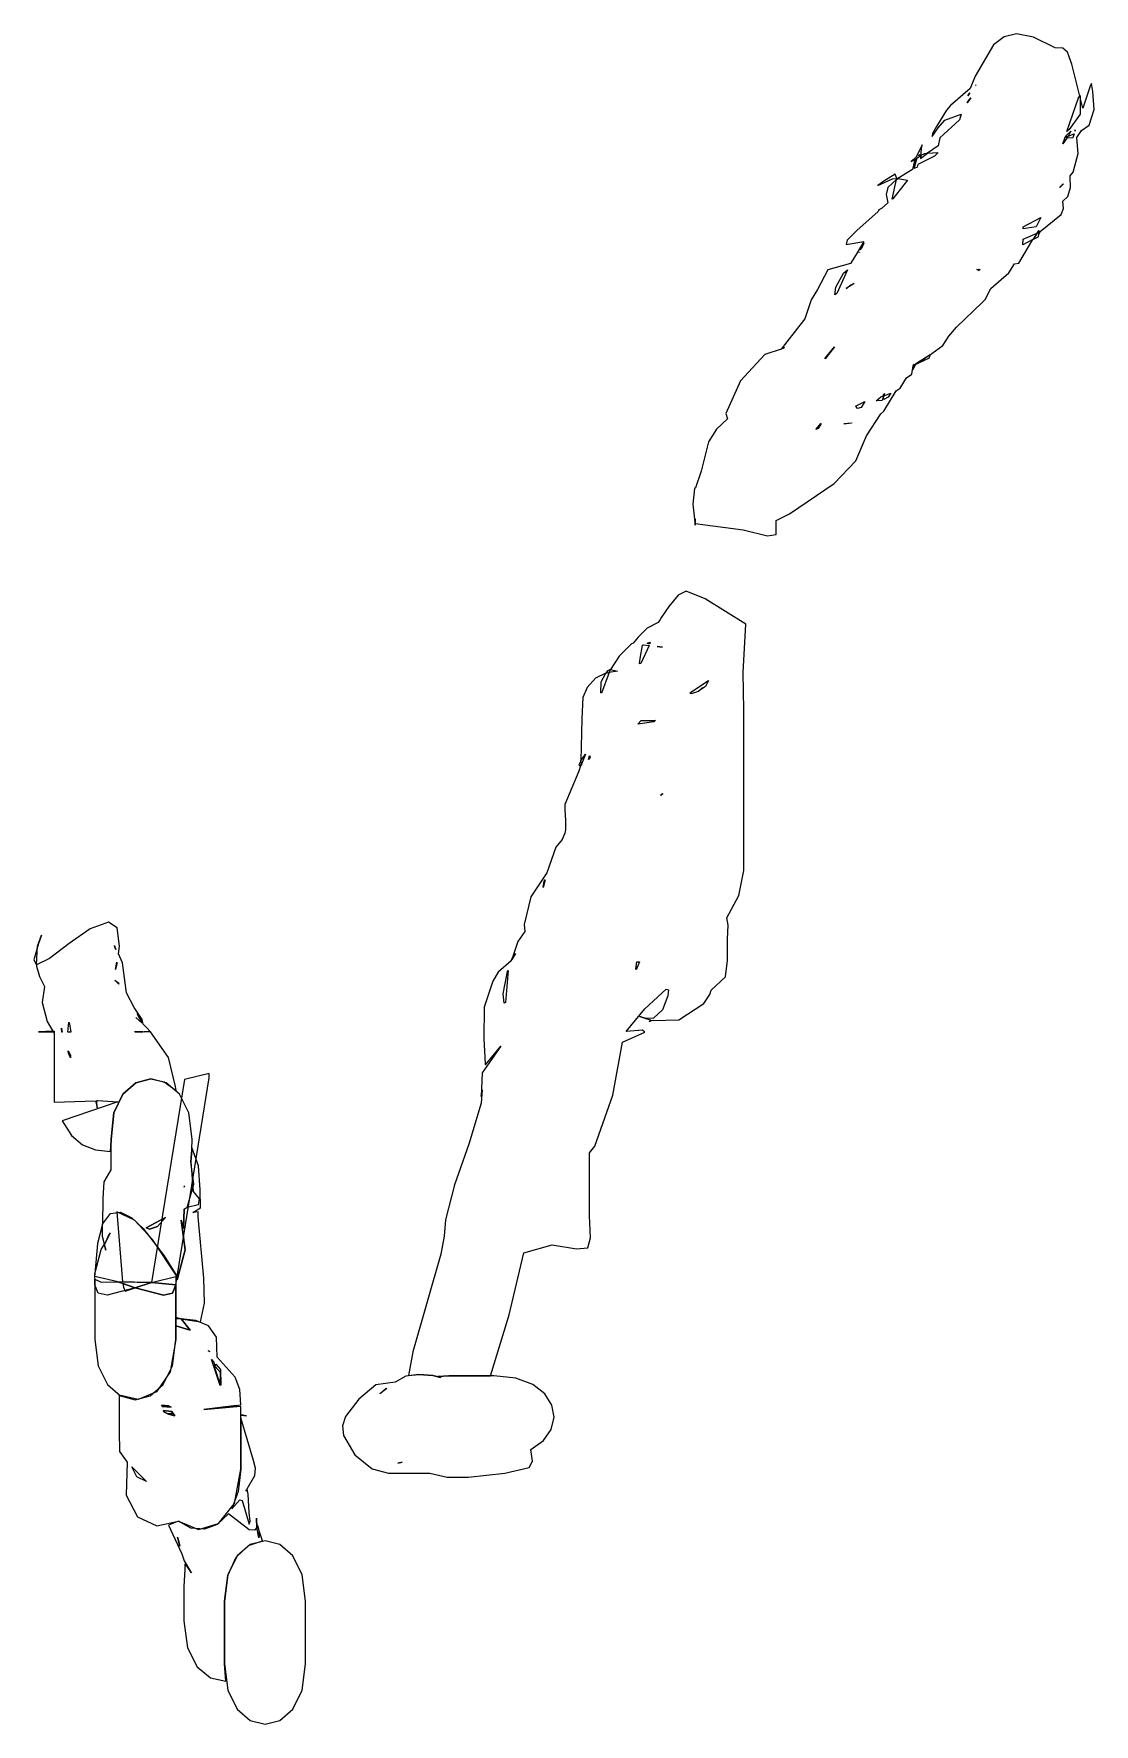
# Model space of a CAD drawing. Extents: x -74 to 153, y -120 to 75.
# Drawn here: x -73.9 to -34.9, y -56.1 to 6.2 of the extents above; entities that cross this region are included whole.
import ezdxf

# ---------------------------------------------------------------- set-up
doc = ezdxf.new("R2010")
doc.units = 0

msp = doc.modelspace()

# ---------------------------------------------------------------- linework, layer by layer
at = {"layer": 'Layer 1'}
for p, q in [((-38.589653, 5.770156), (-39.26776, 4.6171)), ((-38.203409, 6.073703), (-38.589653, 5.770156)), ((-37.7421, 6.17922), (-38.203409, 6.073703)), ((-37.118247, 6.055201), (-37.742103, 6.179234)), ((-37.742103, 6.179234), (-37.7421, 6.17922)), ((-36.325823, 5.66864), (-37.118247, 6.055201)), ((-36.037296, 5.65494), (-36.325823, 5.66864)), ((-35.861898, 5.500484), (-36.037296, 5.65494)), ((-35.803124, 5.334953), (-35.861898, 5.500484)), ((-35.706722, 5.063394), (-35.803124, 5.334953)), ((-35.296613, 3.436814), (-35.706722, 5.063394)), ((-39.26776, 4.6171), (-39.451667, 4.166448)), ((-39.451667, 4.166448), (-40.18015, 3.542097)), ((-39.42921, 3.81701), (-39.55551, 3.633248)), ((-39.545154, 3.665916), (-39.42921, 3.817009)), ((-39.4661, 4.011126), (-39.5345, 3.89489)), ((-39.5345, 3.89489), (-39.4661, 4.011126)), ((-39.4661, 4.011126), (-39.4661, 4.011126)), ((-39.42921, 3.817009), (-39.42921, 3.81701)), ((-39.257105, 4.280645), (-39.235083, 4.298729)), ((-39.236542, 4.292604), (-39.257105, 4.280645)), ((-39.235086, 4.298727), (-39.236542, 4.292604)), ((-39.235083, 4.298729), (-39.235086, 4.298727)), ((-35.88757, 2.585224), (-35.453105, 3.863824)), ((-35.453105, 3.863824), (-35.402061, 3.911661)), ((-35.40206, 3.911662), (-35.403374, 3.226786)), ((-35.402061, 3.911661), (-35.40206, 3.911662)), ((-35.020545, 4.292899), (-35.296613, 3.436814)), ((-34.985364, 4.3533), (-35.020545, 4.292899)), ((-34.929965, 4.049936), (-34.985364, 4.3533)), ((-34.883416, 3.394991), (-34.929965, 4.049936)), ((-40.326867, 3.37044), (-40.68914, 2.760673)), ((-40.386955, 3.004813), (-39.786668, 3.226785)), ((-40.18015, 3.542097), (-40.326867, 3.37044)), ((-39.786668, 3.226785), (-39.843692, 3.007438)), ((-39.55551, 3.633248), (-39.545154, 3.665916)), ((-35.403374, 3.226786), (-35.799336, 2.660188)), ((-35.070558, 2.814356), (-34.883416, 3.394991)), ((-40.852775, 2.399568), (-40.630587, 2.718692)), ((-40.8331, 2.505419), (-40.852775, 2.399568)), ((-40.68914, 2.760673), (-40.8331, 2.505419)), ((-40.630587, 2.718692), (-40.386955, 3.004813)), ((-39.843692, 3.007438), (-40.563862, 2.350564)), ((-35.932927, 2.428877), (-35.743332, 2.593388)), ((-35.799336, 2.660188), (-35.88757, 2.585224)), ((-35.743335, 2.593387), (-35.84105, 2.416188)), ((-35.84105, 2.416188), (-35.619369, 2.499173)), ((-35.743332, 2.593388), (-35.743335, 2.593387)), ((-35.619369, 2.499173), (-35.67231, 2.344434)), ((-35.586266, 2.597325), (-35.599683, 2.63889)), ((-35.599683, 2.63889), (-35.59968, 2.63889)), ((-35.59968, 2.63889), (-35.583637, 2.604909)), ((-35.583637, 2.604909), (-35.586266, 2.597325)), ((-35.526315, 2.361954), (-35.35393, 2.62272)), ((-35.35393, 2.62272), (-35.070558, 2.814356)), ((-41.215482, 2.09636), (-41.449705, 1.61333)), ((-41.266965, 1.696022), (-41.231088, 2.039773)), ((-41.231088, 2.039773), (-41.215482, 2.09636)), ((-40.623658, 2.055671), (-41.026038, 1.781925)), ((-40.563862, 2.350564), (-40.623658, 2.055671)), ((-36.043041, 2.128588), (-35.949264, 2.377395)), ((-35.88626, 2.341372), (-36.043041, 2.128588)), ((-35.949264, 2.377395), (-35.918491, 2.388334)), ((-35.936138, 2.417794), (-35.932927, 2.428877)), ((-35.918491, 2.388334), (-35.936138, 2.417794)), ((-35.841049, 2.416189), (-35.918491, 2.388333)), ((-35.918491, 2.388333), (-35.88626, 2.341372)), ((-35.918491, 2.388333), (-35.918491, 2.388333)), ((-35.88626, 2.341372), (-35.841049, 2.416189)), ((-35.67231, 2.344434), (-35.88626, 2.341372)), ((-35.523836, 2.348391), (-35.526315, 2.361954)), ((-35.475854, 1.775376), (-35.523836, 2.348391)), ((-41.449705, 1.61333), (-41.621799, 1.478134)), ((-41.621799, 1.478134), (-41.467206, 1.568848)), ((-41.5095, 1.448236), (-41.57265, 1.18324)), ((-41.510668, 1.217076), (-41.407557, 1.608225)), ((-41.403328, 1.275267), (-41.510668, 1.217076)), ((-41.467206, 1.568848), (-41.5095, 1.448236)), ((-41.407557, 1.608225), (-41.266965, 1.696022)), ((-41.372555, 1.368169), (-41.403328, 1.275267)), ((-40.762496, 1.680417), (-41.372555, 1.368169)), ((-41.301241, 1.727521), (-41.356515, 1.681726)), ((-41.356515, 1.681726), (-41.333034, 1.71527)), ((-41.333034, 1.71527), (-41.301241, 1.727521)), ((-41.301241, 1.727521), (-41.301241, 1.727521)), ((-41.27805, 1.589708), (-41.026034, 1.781928)), ((-41.266966, 1.696027), (-41.27805, 1.589708)), ((-41.126373, 1.757427), (-41.266966, 1.696027)), ((-41.266966, 1.696027), (-41.266966, 1.696027)), ((-41.026034, 1.781928), (-41.126373, 1.757427)), ((-41.026038, 1.781925), (-40.652827, 1.812406)), ((-40.660114, 1.768214), (-40.762496, 1.680417)), ((-40.657053, 1.771716), (-40.660114, 1.768214)), ((-40.652827, 1.812406), (-40.657053, 1.771716)), ((-35.663553, 1.081167), (-35.475854, 1.775376)), ((-42.849064, 0.591854), (-42.313155, 0.841225)), ((-42.626654, 0.756948), (-42.849064, 0.591854)), ((-42.210761, 1.009531), (-42.626654, 0.756948)), ((-42.158354, 0.820384), (-42.477603, 0.518053)), ((-42.326364, 0.08563), (-42.158354, 0.820384)), ((-42.313155, 0.841225), (-42.152083, 0.854808)), ((-41.754224, 0.793986), (-42.299675, 0.109111)), ((-42.152083, 0.854809), (-42.210761, 1.009531)), ((-42.152083, 0.854808), (-42.158356, 0.820389)), ((-42.158356, 0.820389), (-42.158355, 0.82039)), ((-42.158355, 0.82039), (-42.119269, 0.849267)), ((-42.152083, 0.854808), (-42.152083, 0.854809)), ((-42.119269, 0.849267), (-42.152083, 0.854808)), ((-41.57265, 1.18324), (-42.119267, 0.849261)), ((-42.119267, 0.849261), (-41.754224, 0.793986)), ((-36.143241, 0.531465), (-36.025838, 0.658931)), ((-36.027727, 0.641722), (-36.142942, 0.524319)), ((-36.025831, 0.658931), (-36.027727, 0.641722)), ((-36.025838, 0.658931), (-36.025831, 0.658931)), ((-35.764038, 0.950638), (-35.663553, 1.081167)), ((-35.763739, 0.909656), (-35.764038, 0.950638)), ((-35.751732, 0.526466), (-35.763739, 0.909656)), ((-42.477603, 0.518053), (-42.546969, 0.25715)), ((-42.546969, 0.25715), (-42.477155, -0.047086)), ((-42.299675, 0.109111), (-42.326364, 0.08563)), ((-36.142942, 0.524319), (-36.143241, 0.531465)), ((-36.040256, 0.01783), (-35.858245, 0.194008)), ((-36.008967, -0.247915), (-36.040256, 0.01783)), ((-35.858245, 0.194008), (-35.751732, 0.526466)), ((-42.836511, -0.363126), (-43.626831, -1.058502)), ((-42.81128, -0.306977), (-42.836511, -0.363126)), ((-42.716482, -0.257682), (-42.81128, -0.306977)), ((-42.477155, -0.047086), (-42.716482, -0.257682)), ((-37.498988, -0.924915), (-36.846052, -0.581019)), ((-36.846049, -0.581019), (-37.015226, -0.925936)), ((-36.8771, -1.095385), (-36.096551, -0.470742)), ((-36.846052, -0.581019), (-36.846049, -0.581019)), ((-36.096551, -0.470742), (-36.008967, -0.247915)), ((-43.626831, -1.058502), (-43.981136, -1.418867)), ((-37.49636, -0.997107), (-37.498988, -0.924915)), ((-37.015226, -0.925936), (-37.49636, -0.997107)), ((-37.493433, -1.38284), (-36.983422, -1.154597)), ((-36.983428, -1.154613), (-37.138896, -1.395544)), ((-36.92407, -1.121653), (-36.983428, -1.154613)), ((-36.983422, -1.154597), (-36.921731, -1.063008)), ((-36.939675, -1.274496), (-36.904964, -1.17051)), ((-36.92655, -1.197053), (-36.92407, -1.121653)), ((-36.904965, -1.17051), (-36.92655, -1.197053)), ((-36.921731, -1.063008), (-36.924061, -1.121637)), ((-36.924061, -1.121637), (-36.880455, -1.097427)), ((-36.904964, -1.17051), (-36.904965, -1.17051)), ((-36.904956, -1.170494), (-36.8771, -1.095385)), ((-36.880455, -1.097427), (-36.904956, -1.170494)), ((-43.981136, -1.418867), (-44.014288, -1.58165)), ((-44.014288, -1.58165), (-43.36869, -1.461611)), ((-43.36869, -1.461611), (-43.61283, -1.880762)), ((-43.50375, -1.773426), (-43.362429, -1.531474)), ((-43.453726, -1.728361), (-43.50375, -1.773426)), ((-43.362429, -1.531474), (-43.453726, -1.728361)), ((-43.362429, -1.531474), (-43.362429, -1.531474)), ((-37.662902, -2.263291), (-37.13889, -1.395528)), ((-37.51531, -1.589499), (-37.493433, -1.38284)), ((-37.13889, -1.395528), (-37.51531, -1.589499)), ((-37.138896, -1.395544), (-36.941572, -1.293892)), ((-36.941572, -1.293892), (-36.939675, -1.274496)), ((-43.861785, -2.277731), (-44.68769, -2.513412)), ((-43.606998, -1.880165), (-43.861785, -2.277731)), ((-43.61283, -1.880762), (-43.606998, -1.880165)), ((-43.530875, -1.873328), (-43.520666, -1.87288)), ((-43.527231, -1.886892), (-43.530875, -1.873328)), ((-43.520668, -1.872891), (-43.527231, -1.886892)), ((-43.520666, -1.87288), (-43.520668, -1.872891)), ((-39.204898, -2.497826), (-39.190459, -2.4847)), ((-39.190458, -2.4847), (-39.196439, -2.509639)), ((-39.190459, -2.4847), (-39.190458, -2.4847)), ((-39.13883, -2.541427), (-39.13314, -2.486445)), ((-39.13314, -2.486445), (-39.133142, -2.486447)), ((-39.133142, -2.486447), (-39.085014, -2.49257)), ((-38.032467, -2.618855), (-37.816912, -2.294647)), ((-37.816912, -2.294647), (-37.662902, -2.263291)), ((-44.68769, -2.513412), (-45.075194, -3.238394)), ((-44.39907, -3.151342), (-44.117886, -2.627914)), ((-43.966502, -2.507011), (-44.359693, -3.379732)), ((-44.117886, -2.627914), (-43.966502, -2.507011)), ((-43.719737, -3.019501), (-44.013902, -3.202533)), ((-44.013902, -3.202533), (-43.838454, -3.067629)), ((-43.966502, -2.507011), (-43.966502, -2.507011)), ((-43.838454, -3.067629), (-43.719738, -3.019501)), ((-43.719738, -3.019501), (-43.719737, -3.019501)), ((-39.196439, -2.509639), (-39.204898, -2.497826)), ((-39.085014, -2.49257), (-39.13883, -2.541427)), ((-38.68832, -3.194057), (-38.032467, -2.618855)), ((-45.31, -3.611313), (-45.541452, -4.317191)), ((-45.075194, -3.238394), (-45.31, -3.611313)), ((-44.438156, -3.425234), (-44.39907, -3.151342)), ((-44.359693, -3.379732), (-44.438156, -3.425234)), ((-39.954086, -4.615582), (-39.012673, -3.712526)), ((-39.012673, -3.712526), (-38.899792, -3.598186)), ((-38.899792, -3.598186), (-38.68832, -3.194057)), ((-45.541452, -4.317191), (-45.587538, -4.37334)), ((-45.587538, -4.37334), (-46.196576, -5.166139)), ((-40.457533, -5.302208), (-40.237111, -4.946996)), ((-40.237111, -4.946996), (-39.954086, -4.615582)), ((-46.413881, -5.433614), (-47.016648, -5.628459)), ((-46.196576, -5.166139), (-46.413881, -5.433614)), ((-46.345627, -5.412192), (-46.301436, -5.3435)), ((-46.3414, -5.410736), (-46.345627, -5.412192)), ((-46.301439, -5.343502), (-46.3414, -5.410736)), ((-46.301436, -5.3435), (-46.301439, -5.343502)), ((-44.795177, -5.763089), (-44.441217, -5.340437)), ((-44.441219, -5.340441), (-44.789345, -5.792261)), ((-44.441217, -5.340437), (-44.441219, -5.340441)), ((-40.921458, -5.640417), (-40.862975, -5.593455)), ((-40.862975, -5.593455), (-40.457533, -5.302208)), ((-47.016648, -5.628459), (-47.900739, -6.598312)), ((-44.795177, -5.763238), (-44.795177, -5.763089)), ((-44.789345, -5.792261), (-44.795177, -5.763238)), ((-41.593065, -6.348189), (-41.547417, -6.049504)), ((-41.550479, -6.177847), (-41.459328, -5.999481)), ((-41.53152, -6.122134), (-41.550479, -6.177847)), ((-41.547417, -6.049504), (-41.517081, -6.032149)), ((-41.544495, -6.028816), (-41.541284, -6.006356)), ((-41.514306, -6.014523), (-41.544495, -6.028816)), ((-41.541284, -6.006356), (-41.510073, -5.988563)), ((-41.517081, -6.032149), (-41.53152, -6.122134)), ((-41.510079, -5.988563), (-41.514306, -6.014523)), ((-41.510073, -5.988563), (-41.510079, -5.988563)), ((-41.459328, -5.999481), (-41.367155, -5.94479)), ((-41.451744, -5.984896), (-41.429721, -5.942602)), ((-41.367155, -5.94479), (-41.451744, -5.984896)), ((-41.429721, -5.942602), (-40.919419, -5.631083)), ((-40.921465, -5.64043), (-41.367159, -5.944803)), ((-41.367159, -5.944803), (-40.948154, -5.746312)), ((-40.948154, -5.746312), (-40.921464, -5.64043)), ((-40.921464, -5.64043), (-40.921465, -5.64043)), ((-40.919419, -5.631083), (-40.921458, -5.640417)), ((-47.900739, -6.598312), (-48.452758, -7.802529)), ((-42.032343, -6.86768), (-41.789952, -6.489948)), ((-41.789952, -6.489948), (-41.593065, -6.348189)), ((-43.670444, -7.534344), (-43.329319, -7.356416)), ((-43.329316, -7.356416), (-43.463199, -7.582763)), ((-43.329319, -7.356416), (-43.329316, -7.356416)), ((-42.916437, -7.334977), (-42.744052, -7.180238)), ((-42.686443, -7.317184), (-42.916437, -7.334977)), ((-42.744052, -7.180238), (-42.638316, -7.150632)), ((-42.635981, -7.170904), (-42.686443, -7.317184)), ((-42.64473, -7.099004), (-42.604623, -7.06619)), ((-42.638316, -7.150632), (-42.64473, -7.099004)), ((-42.628981, -7.147716), (-42.638315, -7.150636)), ((-42.638315, -7.150636), (-42.635985, -7.170908)), ((-42.635985, -7.170908), (-42.628989, -7.147719)), ((-42.625189, -7.290349), (-42.635981, -7.170904)), ((-42.633797, -7.711378), (-42.172935, -6.960582)), ((-42.628989, -7.147719), (-42.628981, -7.147716)), ((-42.628979, -7.147716), (-42.367775, -7.056272)), ((-42.604623, -7.06619), (-42.628979, -7.147716)), ((-42.470304, -7.192635), (-42.625189, -7.290349)), ((-42.367777, -7.056273), (-42.470304, -7.192635)), ((-42.367775, -7.056272), (-42.367777, -7.056273)), ((-42.172935, -6.960582), (-42.032343, -6.86768)), ((-48.380566, -7.996061), (-48.792688, -8.370746)), ((-48.452758, -7.802529), (-48.380566, -7.996061)), ((-43.634859, -7.572117), (-43.670444, -7.534344)), ((-43.599711, -7.614411), (-43.634859, -7.572117)), ((-43.599561, -7.614411), (-43.599711, -7.614411)), ((-43.463199, -7.582763), (-43.599561, -7.614411)), ((-43.265878, -8.622602), (-42.733553, -7.807051)), ((-42.733553, -7.807051), (-42.633797, -7.711378)), ((-48.792688, -8.370746), (-49.079772, -8.844316)), ((-45.132948, -8.394521), (-44.953416, -8.166132)), ((-45.040921, -8.349165), (-45.132948, -8.394521)), ((-44.938102, -8.164091), (-45.040921, -8.349165)), ((-44.953416, -8.166132), (-44.938103, -8.164086)), ((-44.938103, -8.164086), (-44.938102, -8.164091)), ((-44.104757, -8.175029), (-43.82124, -8.141486)), ((-43.815843, -8.159861), (-44.104757, -8.175029)), ((-43.821242, -8.141485), (-43.815843, -8.159861)), ((-43.82124, -8.141486), (-43.821242, -8.141485)), ((-43.661086, -9.543689), (-43.265878, -8.622602)), ((-49.079772, -8.844316), (-49.355085, -9.922641)), ((-49.355085, -9.922641), (-49.565244, -10.5327)), ((-44.45533, -10.371242), (-43.661086, -9.543689)), ((-49.60258, -10.564056), (-49.656564, -11.134692)), ((-49.565244, -10.5327), (-49.60258, -10.564056)), ((-46.102078, -11.496422), (-44.45533, -10.371242)), ((-49.656564, -11.134692), (-49.577057, -11.916156)), ((-49.577057, -11.916156), (-49.577654, -11.675808)), ((-49.577654, -11.675808), (-49.571673, -11.850673)), ((-46.595591, -12.260348), (-46.591963, -11.738812)), ((-46.591963, -11.738812), (-46.102078, -11.496422)), ((-49.571673, -11.850673), (-47.812983, -12.088249)), ((-47.812983, -12.088249), (-46.911777, -12.300817)), ((-46.911777, -12.300817), (-46.595591, -12.260348)), ((-50.546778, -14.90956), (-50.813523, -15.299105)), ((-50.195826, -14.487734), (-50.546778, -14.90956)), ((-49.9023, -14.3364), (-50.195826, -14.487734)), ((-49.902247, -14.336475), (-49.9023, -14.3364)), ((-49.20883, -14.625165), (-49.902247, -14.336475)), ((-47.706297, -15.550905), (-49.20883, -14.625165)), ((-50.935156, -15.497451), (-51.339263, -15.699958)), ((-50.860776, -15.389819), (-50.935156, -15.497451)), ((-50.813523, -15.299105), (-50.860776, -15.389819)), ((-47.812178, -17.340535), (-47.706297, -15.550905)), ((-51.670347, -16.030067), (-51.862422, -16.249852)), ((-51.339263, -15.699958), (-51.670347, -16.030067)), ((-52.373589, -16.730327), (-52.691828, -17.228016)), ((-51.915217, -16.281937), (-52.373589, -16.730327)), ((-51.862422, -16.249852), (-51.915217, -16.281937)), ((-51.600284, -16.82313), (-51.5127, -16.329181)), ((-51.272788, -16.337932), (-51.574974, -17.00764)), ((-51.5127, -16.329181), (-51.483676, -16.316493)), ((-51.483676, -16.316493), (-51.272788, -16.337932)), ((-51.483676, -16.316493), (-51.483676, -16.316493)), ((-51.346439, -16.258302), (-51.232536, -16.21382)), ((-51.256163, -16.286303), (-51.346439, -16.258302)), ((-51.232536, -16.21382), (-51.256163, -16.286303)), ((-51.232536, -16.21382), (-51.232536, -16.21382)), ((-50.77708, -16.408519), (-50.969446, -16.372934)), ((-50.969446, -16.372934), (-50.969436, -16.372934)), ((-50.969436, -16.372934), (-50.776632, -16.398893)), ((-50.776632, -16.398893), (-50.77708, -16.408519)), ((-52.863193, -17.364962), (-53.241216, -17.545369)), ((-53.038933, -17.678961), (-52.863193, -17.364962)), ((-52.744769, -17.336377), (-53.028179, -18.094157)), ((-52.804422, -17.273799), (-52.863196, -17.36495)), ((-52.863196, -17.36495), (-52.744773, -17.336365)), ((-52.863196, -17.36495), (-52.863196, -17.36495)), ((-52.691832, -17.228004), (-52.804422, -17.273799)), ((-52.744773, -17.336365), (-52.691832, -17.228004)), ((-52.435, -17.283728), (-52.744769, -17.336377)), ((-52.691828, -17.228016), (-52.435, -17.283728)), ((-51.622901, -17.01208), (-51.600284, -16.82313)), ((-51.574974, -17.00764), (-51.622901, -17.01208)), ((-47.78899, -18.710145), (-47.812178, -17.340535)), ((-53.558018, -17.890307), (-53.708029, -18.256249)), ((-53.241216, -17.545369), (-53.558018, -17.890307)), ((-53.052458, -18.089382), (-53.038933, -17.678961)), ((-49.76828, -18.080313), (-49.086467, -17.626014)), ((-49.465511, -18.036123), (-49.725987, -18.122643)), ((-49.440863, -18.018038), (-49.465511, -18.036123)), ((-49.19366, -17.850319), (-49.449614, -18.028101)), ((-49.449614, -18.028101), (-49.440863, -18.018038)), ((-49.440863, -18.018038), (-49.304987, -17.893184)), ((-49.304987, -17.893184), (-49.440863, -18.018038)), ((-49.440863, -18.018038), (-49.440863, -18.018038)), ((-49.086466, -17.626014), (-49.19366, -17.850319)), ((-49.086467, -17.626014), (-49.086466, -17.626014)), ((-53.708029, -18.256249), (-53.753706, -19.040839)), ((-53.028179, -18.094157), (-53.052458, -18.089382)), ((-49.725987, -18.122643), (-49.76828, -18.080313)), ((-53.753706, -19.040839), (-53.786374, -20.591139)), ((-51.687857, -19.243546), (-51.567099, -19.09712)), ((-51.092966, -19.153415), (-51.687857, -19.243546)), ((-51.567099, -19.09712), (-51.492282, -19.09697)), ((-51.492282, -19.09697), (-51.492283, -19.096978)), ((-51.492283, -19.096978), (-51.042359, -19.103975)), ((-51.042359, -19.103975), (-51.092966, -19.153415)), ((-47.789289, -20.214365), (-47.78899, -18.710145)), ((-53.786374, -20.591139), (-53.614426, -20.347291)), ((-53.614426, -20.347291), (-53.76654, -20.704313)), ((-53.506513, -20.538631), (-53.462468, -20.407664)), ((-53.445258, -20.450542), (-53.506513, -20.538631)), ((-53.462468, -20.407664), (-53.459847, -20.404745)), ((-53.459847, -20.404745), (-53.459843, -20.404748)), ((-53.459843, -20.404748), (-53.445258, -20.450542)), ((-47.789587, -22.635205), (-47.789289, -20.214365)), ((-53.854775, -20.962599), (-54.371349, -22.198469)), ((-53.786378, -20.591126), (-53.857104, -20.738163)), ((-53.857104, -20.738163), (-53.7979, -20.76847)), ((-53.797896, -20.768483), (-53.854775, -20.962599)), ((-53.7979, -20.76847), (-53.766544, -20.7043)), ((-53.7979, -20.76847), (-53.7979, -20.76847)), ((-53.756039, -20.748503), (-53.797896, -20.768483)), ((-53.766544, -20.7043), (-53.786378, -20.591126)), ((-53.76654, -20.704313), (-53.756039, -20.748503)), ((-54.371349, -22.198469), (-54.370752, -22.385877)), ((-54.370752, -22.385877), (-54.346687, -22.801236)), ((-50.776343, -21.812562), (-50.844159, -21.860106)), ((-50.844159, -21.860106), (-50.826221, -21.823063)), ((-50.826221, -21.823063), (-50.776343, -21.788498)), ((-50.776343, -21.788498), (-50.776343, -21.812562)), ((-50.776343, -21.788498), (-50.776343, -21.788498)), ((-54.346687, -22.801236), (-54.356021, -23.140757)), ((-47.789587, -24.627845), (-47.789587, -22.635205)), ((-54.476927, -23.479987), (-54.711296, -23.771234)), ((-54.368712, -23.252327), (-54.476927, -23.479987)), ((-54.357044, -23.195449), (-54.368712, -23.252327)), ((-54.356021, -23.140757), (-54.357044, -23.195449)), ((-54.711296, -23.771234), (-55.036817, -24.716439)), ((-55.036817, -24.716439), (-55.630915, -25.596085)), ((-47.963612, -25.546733), (-47.789587, -24.627845)), ((-55.102463, -24.974278), (-55.16794, -25.253331)), ((-55.16794, -25.253331), (-55.133965, -25.015114)), ((-55.133965, -25.015114), (-55.102463, -24.974278)), ((-55.102463, -24.974278), (-55.102463, -24.974278)), ((-55.630915, -25.596085), (-55.877307, -26.615449)), ((-48.413793, -26.372265), (-47.963612, -25.546733)), ((-71.1822, -26.5296), (-71.850078, -26.773049)), ((-70.855839, -26.731728), (-71.182209, -26.529594)), ((-71.182209, -26.529594), (-71.1822, -26.5296)), ((-70.770642, -27.415149), (-70.855839, -26.731728)), ((-55.877307, -26.615449), (-55.849742, -26.867902)), ((-48.361144, -26.642657), (-48.413793, -26.372265)), ((-48.386228, -27.151063), (-48.361144, -26.642657)), ((-73.755597, -27.311607), (-73.927346, -27.915378)), ((-73.785349, -27.412093), (-73.638843, -27.010925)), ((-73.638843, -27.010925), (-73.755597, -27.311607)), ((-72.629094, -27.317066), (-73.345475, -27.859558)), ((-71.850078, -26.773049), (-72.629094, -27.317066)), ((-56.110863, -27.239478), (-56.316291, -27.864735)), ((-55.849742, -26.867902), (-56.110863, -27.239478)), ((-48.385064, -27.935695), (-48.386228, -27.151063)), ((-73.927346, -27.915378), (-73.825456, -28.098427)), ((-73.825456, -28.098427), (-73.785349, -27.412093)), ((-73.345475, -27.859558), (-73.82545, -28.09843)), ((-70.941863, -27.459635), (-70.958489, -27.391381)), ((-70.958489, -27.391381), (-70.958486, -27.391383)), ((-70.958486, -27.391383), (-70.956447, -27.395319)), ((-70.956447, -27.395319), (-70.906861, -27.530077)), ((-70.906861, -27.530077), (-70.941863, -27.459635)), ((-70.923076, -28.270229), (-70.872002, -27.996046)), ((-70.872002, -27.996046), (-70.870837, -28.065905)), ((-70.872002, -27.996046), (-70.872002, -27.996046)), ((-70.814395, -27.691958), (-70.770642, -27.415149)), ((-70.666219, -28.027104), (-70.814395, -27.691958)), ((-56.356104, -27.945239), (-56.828633, -28.371682)), ((-56.346333, -27.930509), (-56.356104, -27.945239)), ((-56.335688, -27.929197), (-56.349835, -27.940426)), ((-56.349835, -27.940426), (-56.346333, -27.930509)), ((-56.334245, -27.895935), (-56.34635, -27.9305)), ((-56.34635, -27.9305), (-56.327245, -27.901039)), ((-56.34635, -27.9305), (-56.34635, -27.9305)), ((-56.327229, -27.901049), (-56.335688, -27.929197)), ((-56.316306, -27.864725), (-56.334245, -27.895935)), ((-56.327245, -27.901039), (-56.316306, -27.864725)), ((-56.186783, -27.679223), (-56.327229, -27.901049)), ((-56.316291, -27.864735), (-56.186783, -27.679223)), ((-51.762898, -28.246969), (-51.719354, -27.98607)), ((-51.624703, -27.984758), (-51.747502, -28.287526)), ((-51.719354, -27.98607), (-51.624703, -27.984756)), ((-51.624703, -27.984756), (-51.624703, -27.984758)), ((-48.457527, -28.539959), (-48.385064, -27.935695)), ((-73.825456, -28.098427), (-73.825456, -28.098427)), ((-73.82545, -28.09843), (-73.823994, -28.14612)), ((-73.823994, -28.14612), (-73.722196, -28.522977)), ((-73.722196, -28.522977), (-73.53931, -28.896479)), ((-70.870837, -28.065905), (-70.923076, -28.270229)), ((-70.512501, -29.130404), (-70.666219, -28.027104)), ((-56.828633, -28.371682), (-57.028729, -28.705515)), ((-56.643067, -29.164332), (-56.490592, -28.34892)), ((-56.456903, -28.31232), (-56.561034, -29.48343)), ((-56.490592, -28.34892), (-56.456903, -28.312314)), ((-56.456903, -28.312314), (-56.456903, -28.31232)), ((-51.747502, -28.287526), (-51.762898, -28.246969)), ((-48.983018, -29.031265), (-48.457527, -28.539959)), ((-73.53931, -28.896479), (-73.620538, -29.481802)), ((-70.94055, -28.660942), (-70.940548, -28.660941)), ((-70.935151, -28.670276), (-70.94055, -28.660942)), ((-70.940548, -28.660941), (-70.810019, -28.766094)), ((-70.793101, -28.807514), (-70.935151, -28.670276)), ((-70.810019, -28.766094), (-70.793101, -28.807514)), ((-70.228837, -29.666375), (-70.512501, -29.130404)), ((-57.028729, -28.705515), (-57.345352, -29.662971)), ((-56.61301, -29.504073), (-56.643067, -29.164332)), ((-51.42702, -29.716054), (-50.638038, -28.997416)), ((-50.582586, -29.240323), (-50.78038, -29.761193)), ((-50.638038, -28.997416), (-50.55182, -29.024813)), ((-50.55182, -29.024813), (-50.582586, -29.240323)), ((-49.26216, -29.526546), (-49.038876, -29.187608)), ((-49.038876, -29.187608), (-48.983018, -29.031265)), ((-73.620538, -29.481802), (-73.440866, -30.180479)), ((-69.935402, -30.109153), (-70.228837, -29.666375)), ((-57.345352, -29.662971), (-57.352207, -30.840351)), ((-56.561034, -29.48343), (-56.61301, -29.504073)), ((-52.120668, -30.549036), (-51.42702, -29.716054)), ((-50.78038, -29.761193), (-51.106046, -30.05769)), ((-50.175845, -30.120056), (-49.26216, -29.526546)), ((-73.440866, -30.180479), (-73.227936, -30.541731)), ((-72.912759, -30.453307), (-72.91072, -30.42516)), ((-72.896716, -30.579607), (-72.912759, -30.453307)), ((-72.91072, -30.42516), (-72.910717, -30.42516)), ((-72.910717, -30.42516), (-72.888111, -30.579607)), ((-72.673579, -30.581208), (-72.641202, -30.204497)), ((-72.641202, -30.204497), (-72.6412, -30.2045)), ((-72.6412, -30.2045), (-72.637265, -30.204649)), ((-72.637265, -30.204649), (-72.61393, -30.274071)), ((-72.61393, -30.274071), (-72.567552, -30.581507)), ((-70.1705, -30.034195), (-69.952757, -30.235749)), ((-70.170499, -30.034195), (-70.1705, -30.034195)), ((-70.158103, -30.047904), (-70.170499, -30.034195)), ((-69.952757, -30.235749), (-70.158103, -30.047904)), ((-70.115809, -29.897541), (-69.972883, -30.086845)), ((-69.933068, -30.247563), (-70.115809, -29.897541)), ((-70.115809, -29.897541), (-70.115809, -29.897541)), ((-69.972883, -30.086845), (-69.933068, -30.247563)), ((-69.9004, -30.284309), (-69.935402, -30.109153)), ((-69.761704, -30.413233), (-69.9004, -30.284309)), ((-69.643134, -30.557033), (-69.761704, -30.413233)), ((-51.609684, -29.995052), (-51.609683, -29.99505)), ((-51.42709, -30.061702), (-51.609684, -29.995052)), ((-51.609683, -29.99505), (-51.608518, -30.005405)), ((-51.608518, -30.005405), (-51.425632, -30.062867)), ((-51.41659, -30.065638), (-51.42709, -30.061702)), ((-51.425632, -30.062867), (-51.41659, -30.065638)), ((-51.106046, -30.05769), (-51.404878, -30.069504)), ((-51.404878, -30.069504), (-51.202594, -30.129299)), ((-51.202594, -30.129299), (-51.265307, -30.186031)), ((-51.265307, -30.186031), (-51.128944, -30.141404)), ((-51.128944, -30.141404), (-51.12486, -30.142001)), ((-51.12486, -30.142001), (-50.175845, -30.120056)), ((-73.22794, -30.541726), (-73.753196, -30.562876)), ((-73.753196, -30.562876), (-73.20198, -30.576437)), ((-73.20198, -30.576437), (-73.22794, -30.541726)), ((-73.227936, -30.541731), (-73.177912, -30.540566)), ((-73.20198, -30.576437), (-73.20198, -30.576437)), ((-73.176748, -30.576736), (-73.201978, -30.576437)), ((-73.201978, -30.576437), (-73.175726, -30.611439)), ((-73.175726, -30.611439), (-73.180393, -32.895039)), ((-73.177912, -30.540566), (-73.176748, -30.576736)), ((-72.888111, -30.579607), (-72.896716, -30.579607)), ((-72.567552, -30.581507), (-72.673579, -30.581208)), ((-70.192163, -30.576669), (-70.190998, -30.540499)), ((-69.911562, -30.573749), (-70.192163, -30.576669)), ((-70.190998, -30.540499), (-70.191, -30.5405)), ((-70.191, -30.5405), (-69.913608, -30.547205)), ((-69.913608, -30.547205), (-69.911562, -30.573749)), ((-69.860727, -30.573222), (-69.863647, -30.548429)), ((-69.863647, -30.548429), (-69.643134, -30.557033)), ((-69.634526, -30.567241), (-69.860727, -30.573222)), ((-69.64313, -30.55704), (-69.634526, -30.567249)), ((-69.634526, -30.567249), (-69.64313, -30.55704)), ((-69.64313, -30.55704), (-69.64313, -30.55704)), ((-68.973954, -31.515026), (-69.634526, -30.567241)), ((-56.72633, -31.093057), (-57.419586, -32.076366)), ((-57.352207, -30.840351), (-57.337481, -31.263468)), ((-57.295474, -31.784389), (-56.72633, -31.093057)), ((-52.610328, -32.901263), (-52.251343, -30.941352)), ((-52.251343, -30.941352), (-51.42577, -30.582531)), ((-51.515844, -30.505744), (-52.120668, -30.549036)), ((-51.42577, -30.582531), (-51.515844, -30.505744)), ((-72.6588, -31.258774), (-72.575816, -31.42693)), ((-72.658798, -31.258774), (-72.6588, -31.258774)), ((-72.652234, -31.349779), (-72.658798, -31.258774)), ((-72.577854, -31.526103), (-72.652234, -31.349779)), ((-72.575816, -31.42693), (-72.577854, -31.526103)), ((-68.708572, -32.574181), (-68.973954, -31.515026)), ((-57.337481, -31.263468), (-57.320413, -31.496059)), ((-57.320413, -31.496059), (-57.306704, -31.75245)), ((-70.168274, -32.438947), (-69.612503, -32.300289)), ((-69.6125, -32.3003), (-70.16827, -32.438961)), ((-69.612507, -32.300303), (-69.6125, -32.3003)), ((-69.053792, -32.438773), (-69.612507, -32.300303)), ((-69.612503, -32.300289), (-69.123072, -32.405574)), ((-68.373843, -32.318233), (-69.599382, -39.788862)), ((-68.697639, -39.874471), (-67.4721, -32.2545)), ((-67.4721, -32.105157), (-68.373843, -32.318233)), ((-67.4721, -32.2545), (-67.4721, -32.105157)), ((-57.419586, -32.076366), (-57.455463, -32.939753)), ((-57.306704, -31.75245), (-57.295474, -31.784389)), ((-73.180393, -32.895039), (-73.180393, -32.927854)), ((-73.180393, -32.927854), (-73.177914, -33.154056)), ((-70.976793, -33.547518), (-70.647552, -32.854697)), ((-70.647548, -32.85471), (-70.976789, -33.547529)), ((-70.647552, -32.854697), (-70.168274, -32.438947)), ((-70.16827, -32.438961), (-70.647548, -32.85471)), ((-69.123072, -32.405574), (-68.680133, -32.721481)), ((-68.565692, -32.854412), (-69.053792, -32.438773)), ((-68.680133, -32.721481), (-68.708572, -32.574181)), ((-68.221773, -33.547271), (-68.565692, -32.854412)), ((-57.455463, -32.939753), (-57.422794, -32.696051)), ((-57.422794, -32.696051), (-57.450943, -33.185352)), ((-53.264513, -34.772772), (-52.610328, -32.901263)), ((-73.177914, -33.154056), (-71.649634, -33.101989)), ((-70.836416, -33.145449), (-72.886376, -33.845929)), ((-71.649634, -33.101989), (-71.640884, -33.141951)), ((-71.640884, -33.141951), (-71.599027, -33.358089)), ((-71.604276, -33.097469), (-71.571316, -33.094258)), ((-71.599027, -33.358089), (-71.604276, -33.097469)), ((-71.571316, -33.094258), (-70.836416, -33.145449)), ((-71.082453, -34.517389), (-70.976793, -33.547518)), ((-70.976789, -33.547529), (-71.08245, -34.5174)), ((-68.095597, -34.517403), (-68.221773, -33.547271)), ((-57.450943, -33.185352), (-57.906459, -34.704841)), ((-72.886376, -33.845929), (-72.535509, -34.380032)), ((-72.535509, -34.380032), (-72.129741, -34.72679)), ((-72.129741, -34.72679), (-71.655502, -34.914375)), ((-71.099226, -34.970959), (-71.095433, -34.790844)), ((-71.09543, -34.790855), (-71.097177, -35.641699)), ((-71.095433, -34.790844), (-71.082453, -34.517389)), ((-71.08245, -34.5174), (-71.09543, -34.790855)), ((-68.1026, -34.8217), (-68.110767, -34.904831)), ((-68.110765, -34.904907), (-68.095597, -34.517403)), ((-68.102564, -34.821689), (-68.1026, -34.8217)), ((-67.85807, -35.49686), (-68.102564, -34.821689)), ((-57.906459, -34.704841), (-58.437712, -36.201222)), ((-53.464609, -35.02085), (-53.264513, -34.772772)), ((-71.655502, -34.914375), (-71.099226, -34.970959)), ((-68.110767, -34.904831), (-68.142415, -35.355192)), ((-68.142415, -35.355192), (-68.059577, -36.441132)), ((-68.142412, -35.355268), (-68.110765, -34.904907)), ((-68.03743, -36.172456), (-68.142412, -35.355268)), ((-53.464908, -35.561488), (-53.464759, -35.238447)), ((-53.464759, -35.238447), (-53.464609, -35.02085)), ((-71.350834, -36.090106), (-71.38332, -36.706059)), ((-71.097177, -35.641699), (-71.350834, -36.090106)), ((-67.803587, -36.387309), (-67.85807, -35.49686)), ((-53.464759, -36.648888), (-53.464908, -35.561488)), ((-71.38332, -36.706059), (-71.399217, -37.65068)), ((-68.37515, -36.239525), (-68.385505, -36.289695)), ((-68.385505, -36.289695), (-68.37515, -36.239525)), ((-68.375142, -36.23952), (-68.385497, -36.28969)), ((-68.385497, -36.28969), (-68.375142, -36.23952)), ((-68.37515, -36.239525), (-68.37515, -36.239525)), ((-68.375142, -36.23952), (-68.375142, -36.23952)), ((-68.285484, -37.038438), (-68.03743, -36.172456)), ((-68.059577, -36.441132), (-67.841792, -36.718714)), ((-67.785503, -37.042579), (-67.803587, -36.387309)), ((-58.437712, -36.201222), (-58.766587, -37.484922)), ((-53.46446, -37.333764), (-53.464759, -36.648888)), ((-71.399217, -37.65068), (-71.098553, -37.257641)), ((-71.098553, -37.257641), (-70.729528, -37.205785)), ((-70.220276, -37.494739), (-70.865291, -37.190318)), ((-70.865291, -37.190318), (-70.656444, -39.766328)), ((-70.729528, -37.205785), (-70.319972, -37.415492)), ((-68.390496, -37.088964), (-68.417622, -37.811613)), ((-68.417618, -37.811695), (-68.390491, -37.089046)), ((-68.285489, -37.038356), (-68.390496, -37.088964)), ((-68.390491, -37.089046), (-68.285484, -37.038438)), ((-68.279799, -37.027272), (-68.285489, -37.038356)), ((-67.878149, -36.938017), (-68.279799, -37.027272)), ((-68.074562, -37.219486), (-67.785503, -37.042579)), ((-67.876216, -37.186234), (-68.074562, -37.219486)), ((-67.880592, -37.370433), (-67.876216, -37.186234)), ((-67.841792, -36.718714), (-67.878149, -36.938017)), ((-53.434895, -38.153918), (-53.46446, -37.333764)), ((-71.39922, -37.65067), (-71.588102, -38.361753)), ((-71.399216, -37.650666), (-71.39922, -37.65067)), ((-71.392219, -38.100735), (-71.399216, -37.650666)), ((-70.319972, -37.415492), (-69.897714, -37.807141)), ((-69.559824, -38.210425), (-70.220276, -37.494739)), ((-69.897714, -37.807141), (-69.126417, -38.817782)), ((-69.076944, -37.405095), (-69.792301, -37.786035)), ((-69.792301, -37.786035), (-69.662162, -37.826141)), ((-69.792293, -37.78603), (-69.076936, -37.40509)), ((-69.662154, -37.826137), (-69.792293, -37.78603)), ((-69.662162, -37.826141), (-69.368191, -37.731199)), ((-69.368183, -37.731194), (-69.662154, -37.826137)), ((-69.368191, -37.731199), (-69.076944, -37.405095)), ((-69.076936, -37.40509), (-69.368183, -37.731194)), ((-69.076944, -37.405095), (-69.076944, -37.405095)), ((-69.076936, -37.40509), (-69.076936, -37.40509)), ((-68.429873, -37.718566), (-68.505711, -37.499657)), ((-68.505711, -37.499657), (-68.349308, -38.595657)), ((-68.349304, -38.595737), (-68.505707, -37.499739)), ((-68.505707, -37.499739), (-68.429869, -37.718648)), ((-68.417622, -37.811613), (-68.429873, -37.718566)), ((-68.429869, -37.718648), (-68.417618, -37.811695)), ((-67.661391, -39.634783), (-67.880592, -37.370433)), ((-58.766587, -37.484922), (-58.812235, -38.088126)), ((-71.588102, -38.361753), (-71.678945, -39.47107)), ((-71.678945, -39.47107), (-71.44516, -38.580119)), ((-71.44516, -38.580119), (-71.328632, -38.386003)), ((-71.328632, -38.386003), (-71.392219, -38.100735)), ((-71.328632, -38.386008), (-71.322069, -38.416051)), ((-71.32863, -38.386008), (-71.328632, -38.386008)), ((-71.31667, -38.366028), (-71.32863, -38.386008)), ((-71.322072, -38.416051), (-71.322072, -38.427135)), ((-71.279048, -38.609), (-71.322072, -38.416051)), ((-71.322072, -38.416051), (-71.322072, -38.416051)), ((-71.322072, -38.427135), (-71.279048, -38.609)), ((-71.322069, -38.416051), (-71.31667, -38.366028)), ((-71.316673, -38.366027), (-71.134953, -38.038027)), ((-71.172944, -38.049713), (-71.316673, -38.366027)), ((-71.316673, -38.366027), (-71.316673, -38.366027)), ((-71.115206, -37.971381), (-71.172944, -38.049713)), ((-71.134953, -38.038027), (-71.115206, -37.971381)), ((-68.638281, -39.600658), (-69.559824, -38.210425)), ((-58.812235, -38.088126), (-58.942181, -38.750688)), ((-55.88778, -38.70031), (-54.83815, -38.407604)), ((-54.83815, -38.407604), (-53.939443, -38.559156)), ((-53.939443, -38.559156), (-53.532457, -38.518488)), ((-53.532457, -38.518488), (-53.434895, -38.153918)), ((-69.126417, -38.817782), (-68.638277, -39.60074)), ((-68.349308, -38.595657), (-68.649803, -39.694727)), ((-68.649799, -39.694809), (-68.349304, -38.595737)), ((-58.942181, -38.750688), (-59.969931, -42.347448)), ((-56.429726, -40.981959), (-55.88778, -38.70031)), ((-71.678949, -39.471071), (-71.692221, -39.577827)), ((-71.692221, -39.577827), (-71.6844, -39.7251)), ((-71.6844, -39.8745), (-71.682795, -39.6693)), ((-71.6844, -39.7251), (-71.6844, -39.8745)), ((-71.682795, -39.6693), (-71.452295, -39.785115)), ((-71.681336, -39.576107), (-71.678856, -39.4711)), ((-70.83793, -39.770952), (-71.681336, -39.576107)), ((-71.678856, -39.4711), (-71.678949, -39.471071)), ((-71.452295, -39.785115), (-70.83793, -39.770952)), ((-70.838022, -39.770923), (-70.191065, -39.993916)), ((-69.599382, -39.788862), (-70.838022, -39.770923)), ((-70.838022, -39.770923), (-70.838022, -39.770923)), ((-70.656444, -39.766328), (-69.599374, -39.788789)), ((-70.191065, -39.993916), (-69.599382, -39.788862)), ((-69.599343, -39.788891), (-70.191026, -39.993945)), ((-69.599382, -39.788862), (-68.697639, -39.874471)), ((-69.599374, -39.788789), (-68.697631, -39.575713)), ((-68.6976, -39.8745), (-69.599343, -39.788891)), ((-68.697631, -39.575713), (-68.697631, -39.725056)), ((-68.697631, -39.725056), (-68.6976, -39.8745)), ((-68.649803, -39.694727), (-68.638281, -39.600658)), ((-68.638277, -39.60074), (-68.649799, -39.694809)), ((-67.640547, -40.556051), (-67.661391, -39.634783)), ((-71.561351, -40.183603), (-71.68446, -39.8745)), ((-71.68446, -39.8745), (-71.6844, -40.5465)), ((-71.231716, -40.260553), (-71.561351, -40.183603)), ((-70.19103, -39.993945), (-71.231716, -40.260553)), ((-70.19103, -39.993945), (-70.648537, -39.835268)), ((-70.648537, -39.835268), (-70.629869, -39.964776)), ((-70.629869, -39.964776), (-70.558699, -40.115286)), ((-70.558699, -40.115286), (-70.191029, -39.993945)), ((-70.191029, -39.993945), (-70.19103, -39.993945)), ((-69.150342, -40.260554), (-70.19103, -39.993945)), ((-70.191026, -39.993945), (-69.150339, -40.260553)), ((-68.820709, -40.183603), (-69.150342, -40.260554)), ((-69.150339, -40.260553), (-68.820705, -40.183603)), ((-68.6976, -39.8745), (-68.820709, -40.183603)), ((-68.820705, -40.183603), (-68.697596, -39.8745)), ((-68.6976, -39.8745), (-68.6976, -40.5465)), ((-68.697596, -39.8745), (-68.6976, -39.8745)), ((-68.6976, -40.5465), (-68.6976, -39.8745)), ((-71.6844, -40.5465), (-71.6844, -41.8906)), ((-68.6976, -40.5465), (-68.6976, -41.0776)), ((-68.69755, -41.8906), (-68.6976, -40.5465)), ((-67.787836, -41.239193), (-67.640547, -40.556051)), ((-57.1149, -43.2258), (-56.429726, -40.981959)), ((-68.514313, -41.12865), (-68.697637, -41.123834)), ((-68.697637, -41.123834), (-68.6976, -41.3944)), ((-68.6976, -41.0776), (-68.514276, -41.128645)), ((-68.6976, -41.0776), (-68.6976, -41.1239)), ((-68.6976, -41.077671), (-68.6976, -41.0776)), ((-68.514276, -41.128716), (-68.6976, -41.077671)), ((-68.6976, -41.1239), (-68.514276, -41.128716)), ((-68.697599, -41.394075), (-68.6976, -41.8906)), ((-68.6976, -41.3944), (-68.170672, -41.55366)), ((-68.170671, -41.553627), (-68.697599, -41.394075)), ((-68.514277, -41.128678), (-68.514313, -41.12865)), ((-68.505089, -41.134801), (-68.514277, -41.128678)), ((-68.514276, -41.128645), (-67.787836, -41.239193)), ((-68.514276, -41.128645), (-68.505088, -41.134768)), ((-68.514261, -41.128723), (-68.514276, -41.128645)), ((-67.966644, -41.188998), (-68.514261, -41.128723)), ((-68.170672, -41.55366), (-68.505089, -41.134801)), ((-68.505088, -41.134768), (-68.170671, -41.553627)), ((-67.497877, -41.384348), (-67.966644, -41.188998)), ((-67.202009, -41.80424), (-67.497877, -41.384348)), ((-71.6844, -41.8906), (-71.556059, -42.86081)), ((-68.6976, -41.8906), (-68.900478, -43.077648)), ((-68.825891, -42.86081), (-68.69755, -41.8906)), ((-67.510736, -42.306326), (-67.499506, -42.305303)), ((-67.44919, -42.337974), (-67.510736, -42.306326)), ((-67.499506, -42.305303), (-67.499506, -42.305305)), ((-67.499506, -42.305305), (-67.44919, -42.337974)), ((-67.173091, -42.538143), (-67.202009, -41.80424)), ((-71.556059, -42.86081), (-71.217705, -43.553817)), ((-69.164245, -43.553817), (-68.825891, -42.86081)), ((-67.387938, -42.624263), (-67.387937, -42.624262)), ((-67.064487, -43.58509), (-67.387938, -42.624263)), ((-67.387937, -42.624262), (-67.296348, -42.72431)), ((-67.296348, -42.72431), (-67.24574, -42.895091)), ((-67.2955, -42.8432), (-67.061647, -43.572166)), ((-67.2955, -42.843204), (-67.2955, -42.8432)), ((-67.247663, -42.888707), (-67.2955, -42.843204)), ((-67.245767, -42.895121), (-67.247663, -42.888707)), ((-67.244893, -42.891328), (-67.245767, -42.895121)), ((-67.24574, -42.895091), (-67.224594, -42.802774)), ((-67.051506, -43.108925), (-67.244893, -42.891328)), ((-67.224594, -42.802774), (-67.054104, -42.992661)), ((-66.513344, -43.281153), (-67.173091, -42.538143)), ((-59.969931, -42.347448), (-60.128899, -43.217543)), ((-71.217705, -43.553817), (-70.739342, -43.969621)), ((-69.642608, -43.969621), (-69.164245, -43.553817)), ((-68.900478, -43.077648), (-69.412791, -43.815202)), ((-67.061647, -43.572166), (-67.051506, -43.108925)), ((-67.054104, -42.992661), (-67.040828, -43.568421)), ((-66.344773, -43.737832), (-66.513344, -43.281153)), ((-61.333186, -43.558173), (-61.956514, -44.087222)), ((-60.620746, -43.459146), (-61.333186, -43.558173)), ((-60.227518, -43.244458), (-60.620746, -43.459146)), ((-59.7489, -43.1854), (-60.227518, -43.244458)), ((-60.128899, -43.217543), (-59.748833, -43.185312)), ((-59.748829, -43.185344), (-59.7489, -43.1854)), ((-59.748833, -43.185312), (-59.238093, -43.216669)), ((-59.238089, -43.216701), (-59.748829, -43.185344)), ((-59.238093, -43.216669), (-58.948304, -43.294257)), ((-58.9483, -43.294289), (-59.238089, -43.216701)), ((-59.049227, -43.253567), (-58.646118, -43.231253)), ((-58.956532, -43.283415), (-59.049227, -43.253567)), ((-58.646114, -43.231285), (-59.049223, -43.253599)), ((-59.049223, -43.253599), (-58.956529, -43.283446)), ((-58.948304, -43.294257), (-58.956532, -43.283415)), ((-58.956529, -43.283446), (-58.9483, -43.294289)), ((-58.646118, -43.231253), (-57.710102, -43.235337)), ((-57.710098, -43.235369), (-58.646114, -43.231285)), ((-57.710102, -43.235337), (-57.118127, -43.234889)), ((-56.987303, -43.234772), (-57.710098, -43.235369)), ((-57.118127, -43.234889), (-57.115207, -43.225701)), ((-57.115207, -43.225701), (-57.1149, -43.2258)), ((-56.180519, -43.321334), (-56.987303, -43.234772)), ((-55.555663, -43.554064), (-56.180519, -43.321334)), ((-55.11268, -43.895812), (-55.555663, -43.554064)), ((-70.78781, -43.94216), (-70.788557, -44.409876)), ((-70.090062, -44.103346), (-70.78781, -43.94216)), ((-70.739342, -43.969621), (-70.190975, -44.108223)), ((-70.190975, -44.108223), (-69.642608, -43.969621)), ((-69.412791, -43.815202), (-70.090062, -44.103346)), ((-67.040828, -43.568421), (-67.064487, -43.58509)), ((-66.3081, -44.298753), (-66.344773, -43.737832)), ((-61.956514, -44.087222), (-62.455876, -44.732643)), ((-60.92876, -43.691619), (-61.18836, -43.890548)), ((-61.18836, -43.890548), (-60.961429, -43.698474)), ((-60.961429, -43.698474), (-60.92876, -43.691619)), ((-60.92876, -43.691619), (-60.92876, -43.691619)), ((-54.851516, -44.309427), (-55.11268, -43.895812)), ((-70.788557, -44.409876), (-70.788557, -45.270492)), ((-68.972691, -44.340565), (-69.211581, -44.3095)), ((-69.211581, -44.3095), (-69.21158, -44.3095)), ((-69.21158, -44.3095), (-69.197726, -44.360982)), ((-69.211547, -44.309472), (-68.972657, -44.340537)), ((-69.211546, -44.309472), (-69.211547, -44.309472)), ((-69.197692, -44.360954), (-69.211546, -44.309472)), ((-69.197726, -44.360982), (-68.865643, -44.384754)), ((-68.865609, -44.384727), (-69.197692, -44.360954)), ((-68.847126, -44.548536), (-69.160833, -44.502158)), ((-69.160833, -44.502158), (-69.16083, -44.502158)), ((-69.16083, -44.502158), (-69.156312, -44.519659)), ((-69.160794, -44.50213), (-68.847087, -44.548508)), ((-69.160791, -44.50213), (-69.160794, -44.50213)), ((-69.156273, -44.519631), (-69.160791, -44.50213)), ((-69.156312, -44.519659), (-69.121018, -44.568225)), ((-69.120979, -44.568197), (-69.156273, -44.519631)), ((-69.121018, -44.568225), (-68.991073, -44.631666)), ((-68.991034, -44.631638), (-69.120979, -44.568197)), ((-68.991073, -44.631666), (-68.80454, -44.607894)), ((-68.804501, -44.607866), (-68.991034, -44.631638)), ((-68.865643, -44.384754), (-68.972691, -44.340565)), ((-68.972657, -44.340537), (-68.865609, -44.384727)), ((-68.796662, -44.618832), (-68.968902, -44.640271)), ((-68.968902, -44.640271), (-68.736721, -44.702108)), ((-68.968866, -44.640243), (-68.796626, -44.618804)), ((-68.736685, -44.70208), (-68.968866, -44.640243)), ((-68.80454, -44.607894), (-68.847126, -44.548536)), ((-68.847087, -44.548508), (-68.804501, -44.607866)), ((-68.736721, -44.702108), (-68.796662, -44.618832)), ((-68.796662, -44.618832), (-68.796662, -44.618832)), ((-68.796626, -44.618804), (-68.736685, -44.70208)), ((-68.796626, -44.618804), (-68.796626, -44.618804)), ((-66.46187, -44.318688), (-67.66638, -44.474885)), ((-67.66638, -44.474885), (-66.4467, -44.363607)), ((-67.66633, -44.474931), (-66.3081, -44.298753)), ((-66.3081, -44.354757), (-67.66633, -44.474931)), ((-66.461867, -44.318688), (-66.46187, -44.318688)), ((-66.4467, -44.363607), (-66.461867, -44.318688)), ((-65.837964, -46.35127), (-66.30816, -44.77471)), ((-66.30816, -44.77471), (-66.3081, -44.7748)), ((-66.3081, -44.5041), (-66.3081, -44.354757)), ((-66.3081, -44.670666), (-66.3081, -44.5041)), ((-66.098891, -44.701524), (-66.3081, -44.670666)), ((-66.3081, -46.6695), (-66.3081, -44.68)), ((-66.3081, -44.68), (-66.098891, -44.701524)), ((-66.3081, -44.7748), (-66.3081, -46.6695)), ((-62.455876, -44.732643), (-62.563105, -45.071543)), ((-54.874429, -45.20366), (-54.772117, -44.75776)), ((-54.772117, -44.75776), (-54.851516, -44.309427)), ((-70.788557, -45.270492), (-70.767969, -46.01589)), ((-62.563105, -45.071543), (-62.519528, -45.432907)), ((-55.158399, -45.609977), (-54.874429, -45.20366)), ((-70.767969, -46.01589), (-70.495268, -46.412292)), ((-62.519528, -45.432907), (-62.107194, -46.133469)), ((-55.623973, -45.939562), (-55.158399, -45.609977)), ((-55.565943, -46.36938), (-55.623973, -45.939562)), ((-70.495268, -46.412292), (-70.5326, -47.625464)), ((-70.138081, -46.953739), (-70.312217, -46.584904)), ((-70.312217, -46.584904), (-70.312216, -46.584904)), ((-70.312216, -46.584904), (-69.773183, -47.120729)), ((-66.541783, -47.930809), (-66.307988, -46.669562)), ((-66.308, -46.6695), (-66.398127, -47.494222)), ((-66.3081, -46.6695), (-66.308, -46.6695)), ((-66.307988, -46.669562), (-66.3081, -46.6695)), ((-65.765333, -46.62917), (-65.837964, -46.35127)), ((-65.785316, -46.893512), (-65.765333, -46.62917)), ((-62.107194, -46.133469), (-61.473349, -46.655223)), ((-61.473349, -46.655223), (-60.872466, -46.819063)), ((-60.369163, -46.408229), (-60.527256, -46.441481)), ((-60.527256, -46.441481), (-60.369163, -46.408229)), ((-60.369163, -46.408229), (-60.369163, -46.408229)), ((-56.58522, -46.809657), (-55.693401, -46.608653)), ((-55.693401, -46.608653), (-55.565943, -46.36938)), ((-69.773183, -47.120729), (-70.138081, -46.953739)), ((-66.07, -47.394627), (-65.785316, -46.893512)), ((-60.872466, -46.819063), (-59.982536, -46.818764)), ((-59.982536, -46.818764), (-59.343163, -46.818913)), ((-59.343163, -46.818913), (-58.712171, -46.966231)), ((-58.712171, -46.966231), (-57.929363, -46.959214)), ((-57.929363, -46.959214), (-57.9293, -46.959)), ((-57.9293, -46.959), (-56.58522, -46.809657)), ((-70.5326, -47.625464), (-70.10443, -48.420717)), ((-66.398127, -47.494222), (-66.64125, -48.12778)), ((-66.64125, -48.12778), (-66.336731, -47.790738)), ((-66.336731, -47.790738), (-66.257539, -47.820053)), ((-66.257539, -47.820053), (-65.99546, -48.690295)), ((-66.122151, -47.480035), (-66.088753, -47.42549)), ((-66.103483, -47.47216), (-66.122151, -47.480035)), ((-66.088753, -47.42549), (-66.103483, -47.47216)), ((-66.088753, -47.42549), (-66.088753, -47.42549)), ((-66.065333, -47.397546), (-66.07, -47.394627)), ((-66.03208, -47.585975), (-66.065333, -47.397546)), ((-65.996057, -48.262392), (-66.03208, -47.585975)), ((-70.10443, -48.420717), (-69.397509, -48.753198)), ((-66.758024, -48.308711), (-67.171596, -48.700521)), ((-67.122324, -48.669279), (-66.541783, -47.930809)), ((-65.994346, -48.897682), (-66.758052, -48.30869)), ((-66.758052, -48.30869), (-66.758024, -48.308711)), ((-65.966787, -48.575856), (-65.996057, -48.262392)), ((-65.714964, -48.817701), (-65.727062, -48.464965)), ((-65.727062, -48.464965), (-65.714964, -48.817701)), ((-69.397509, -48.753198), (-68.598588, -48.578052)), ((-68.598554, -48.578082), (-68.969139, -48.724654)), ((-68.969139, -48.724654), (-68.475317, -49.782014)), ((-68.598588, -48.578052), (-67.868348, -48.885013)), ((-68.140031, -48.835381), (-68.598554, -48.578082)), ((-67.648322, -48.876136), (-68.140031, -48.835381)), ((-67.868348, -48.885013), (-67.122324, -48.669279)), ((-67.171596, -48.700521), (-67.648322, -48.876136)), ((-65.99546, -48.690295), (-65.966787, -48.575856)), ((-65.80718, -48.913059), (-65.994346, -48.897682)), ((-65.714992, -48.81768), (-65.80718, -48.913059)), ((-65.639592, -49.188557), (-65.714992, -48.81768)), ((-65.714964, -48.817701), (-65.714964, -48.817701)), ((-65.650373, -48.852266), (-65.690188, -48.740551)), ((-65.690188, -48.740551), (-65.649644, -48.862475)), ((-65.649627, -48.862475), (-65.650373, -48.852266)), ((-65.50075, -49.30946), (-65.649655, -48.862453)), ((-65.649655, -48.862453), (-65.630913, -49.109918)), ((-65.649644, -48.862475), (-65.649627, -48.862475)), ((-65.630913, -49.109918), (-65.639592, -49.188557)), ((-68.548246, -49.505493), (-68.634877, -49.168013)), ((-68.634877, -49.168013), (-68.634877, -49.168014)), ((-68.634877, -49.168014), (-68.626418, -49.188578)), ((-68.626418, -49.188578), (-68.548246, -49.505493)), ((-68.475317, -49.782014), (-68.388103, -50.046427)), ((-66.47163, -49.904965), (-66.02231, -49.47941)), ((-65.960468, -49.44411), (-66.438833, -49.859933)), ((-66.02231, -49.47941), (-65.50075, -49.30946)), ((-65.4121, -49.3055), (-65.960468, -49.44411)), ((-65.41203, -49.30552), (-65.4121, -49.3055)), ((-64.86366, -49.44413), (-65.41203, -49.30552)), ((-64.385296, -49.859953), (-64.86366, -49.44413)), ((-68.350913, -50.151871), (-68.404583, -50.986235)), ((-68.388103, -50.046427), (-68.152265, -50.429655)), ((-68.359518, -50.237043), (-68.350913, -50.151871)), ((-68.342017, -50.184102), (-68.359518, -50.237043)), ((-68.319995, -50.191686), (-68.342017, -50.184102)), ((-68.118427, -50.480722), (-68.319995, -50.191686)), ((-66.786697, -50.586203), (-66.47163, -49.904965)), ((-66.438833, -49.859933), (-66.777188, -50.55296)), ((-64.046941, -50.552979), (-64.385296, -49.859953)), ((-68.404583, -50.986235), (-68.399767, -52.165075)), ((-68.152265, -50.429655), (-68.118427, -50.480722)), ((-66.777188, -50.55296), (-66.90553, -51.52318)), ((-66.9055, -51.5232), (-66.786697, -50.586203)), ((-63.9186, -51.5232), (-64.046941, -50.552979)), ((-66.90553, -51.52318), (-66.9055, -53.838)), ((-66.9055, -53.838), (-66.9055, -51.5232)), ((-63.91865, -53.838), (-63.9186, -51.5232)), ((-68.399767, -52.165075), (-68.399767, -52.254623)), ((-68.399767, -52.254623), (-68.266017, -53.243868)), ((-68.266017, -53.243868), (-67.913897, -53.942915)), ((-67.913897, -53.942915), (-67.41845, -54.351836)), ((-66.854717, -54.470703), (-66.9055, -53.838)), ((-66.9055, -53.838), (-66.777159, -54.80821)), ((-64.046991, -54.80821), (-63.91865, -53.838)), ((-67.41845, -54.351836), (-66.854717, -54.470703)), ((-66.777159, -54.80821), (-66.438805, -55.501217)), ((-64.385345, -55.501217), (-64.046991, -54.80821)), ((-66.438805, -55.501217), (-65.960442, -55.917021)), ((-65.960442, -55.917021), (-65.412075, -56.055623)), ((-65.412075, -56.055623), (-64.863708, -55.917021)), ((-64.863708, -55.917021), (-64.385345, -55.501217))]:
    msp.add_line(p, q, dxfattribs=at)

doc.saveas('drawing.dxf')
